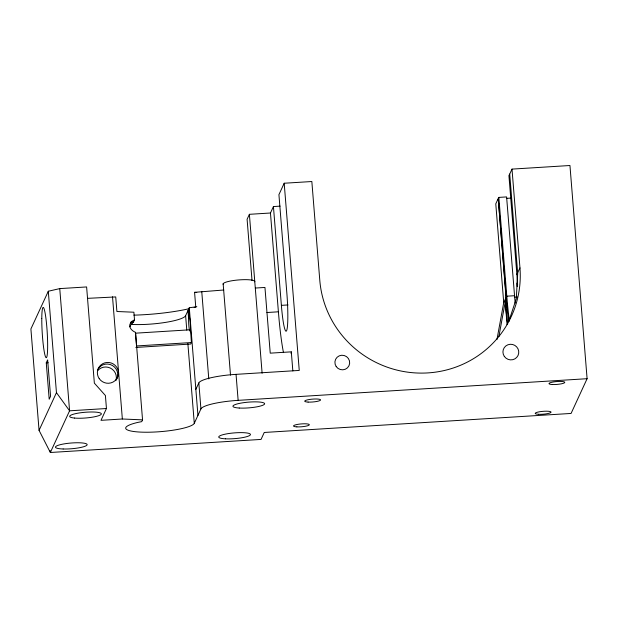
<?xml version="1.0" encoding="UTF-8"?>
<svg xmlns="http://www.w3.org/2000/svg" width="618" height="618" viewBox="0 0 618 618"><rect width="100%" height="100%" fill="white"/><g stroke="black" fill="none" stroke-linecap="round" stroke-linejoin="round"><path stroke-width="0.93" d="M189.456 330.329A7.957 0.788 86.5 0 1 188.567 319.297L188.614 317.752A7.957 0.788 86.5 0 1 189.301 316.261L189.541 317.196A7.957 0.788 86.5 0 1 190.429 328.228L191.418 342.55L136.516 345.956L135.504 332.36C132.8 331.209 130.159 329.077 129.641 326.034C129.595 323.183 132.005 321.028 134.531 320.17L133.89 312.221L116.902 311.495L115.728 296.934L87.818 298.332M515.188 303.083A58.339 5.801 86.5 0 1 514.547 295.713L506.598 196.918L498.85 197.397L498.27 198.88L506.219 297.675L505.81 307.385L506.451 314.16A66.296 6.589 86.5 0 0 507.571 323.484M507.061 324.574L505.694 307.633L506.196 298.285L506.799 296.192L498.85 197.397M517.266 286.628L517.668 272.862L509.719 174.067L512.005 169.108L569.95 165.508L587.1 378.703L571.078 413.442L264.249 432.469L261.043 439.421L50.352 452.492L39.058 430.36L30.9 328.961L48.297 291.248L59.753 288.606L86.613 286.945L94.353 383.137L105.408 395.52L106.451 408.521L100.989 420.333L122.349 418.996L142.549 419.861L135.504 332.36M291.148 353.627L291.302 351.851L270.236 353.156L264.952 287.447L255.373 288.042M496.934 339.606L503.724 302.65L506.011 297.691L498.27 198.88M498.873 336.532L506.011 297.691M190.128 331.565L190.39 329.773L135.481 333.179M130.043 326.822L130.862 324.736L133.689 321.847L133.712 321.159L131.788 321.275M506.173 298.085L506.799 296.192L514.547 295.713M508.83 321.283L516.316 298.649L517.629 273.504L516.872 274.361A58.339 5.801 86.5 0 1 517.614 284.79M506.219 297.675L506.799 296.192A58.339 5.801 86.5 0 0 509.41 320.812M46.265 362.836L47.632 359.861L50.56 396.262L49.193 399.236L46.265 362.836L48.165 362.72M39.058 430.36L56.454 392.646L48.297 291.248M186.783 330.097L185.624 315.682L189.286 307.741L195.744 306.883L194.577 292.322L223.77 290.004M142.549 419.861L141.723 421.646L137.938 422.38A34.477 6.226 -4.6 0 0 144.195 432.214A34.477 6.226 -4.6 0 0 194.284 423.315L200.92 408.923L198.834 382.928A34.477 6.226 -4.6 0 1 236.045 374.353L299.251 370.429L284.195 183.237L311.843 181.522L319.792 280.317A100.773 98.61 24.8 0 0 427.826 372.909A100.773 98.61 24.8 0 0 519.954 267.903L512.005 169.108M280.108 206.142L273.434 206.559L270.46 213.009L249.386 214.315L247.1 219.282L252.028 280.58M191.418 342.55L190.73 344.041L135.829 347.447M284.195 183.237L278.927 194.647L286.876 293.45A31.819 3.16 86.5 0 1 286.636 330.599A31.819 3.16 86.5 0 1 281.383 305.354L273.434 206.559M195.852 389.379L198.834 382.928M498.062 198.888L495.775 203.855L503.724 302.65M519.954 267.903L516.872 274.361L508.923 175.566L509.719 174.067M505.694 307.633L506.915 306.08M517.027 283.067L517.444 286.582M516.872 274.361L517.614 273.28M130.8 322.055L133.689 321.847L133.55 320.101M506.76 198.355L511.04 198.084M281.383 305.354L288.058 304.944M266.914 312.523L278.401 311.804A66.296 6.589 86.5 0 0 283.469 352.6M514.709 297.15L517.281 296.988M106.451 408.521L69.579 410.808L56.454 392.646M200.92 408.923A34.477 6.226 -4.6 0 1 238.139 400.348L587.1 378.703M130.56 322.897L132.476 322.781M194.577 292.322L196.771 292.515M134.4 319.668L134.531 320.17M506.196 298.285L507.656 314.083A66.296 6.589 86.5 0 0 508.544 321.615M291.302 351.851L292.839 370.908M270.46 213.009L278.401 311.804M249.386 214.315L262.109 373.202M236.045 374.353L238.139 400.348M223.152 283.778L230.506 375.165M201.738 291.372L208.784 378.911M189.286 307.741L197.945 415.373M188.791 308.815L189.432 316.764M187.965 310.607L188.598 318.44M187.864 343.546L194.284 423.315M112.515 296.794L122.349 418.996M59.753 288.606L69.579 410.808L50.352 452.492L50.197 450.561M196.825 306.706A60.997 11.008 -4.6 0 1 194.152 307.455M189.324 308.66A60.997 11.008 -4.6 0 1 133.89 315.149M223.337 284.512A15.914 2.874 -4.6 0 1 238.254 279.969A15.914 2.874 -4.6 0 1 254.755 281.816M185.624 315.682A34.477 6.226 -4.6 0 1 131.688 324.45M97.636 369.819A10.606 10.382 24.8 0 1 112.538 365.562A10.606 10.382 24.8 0 1 115.782 380.642M97.76 370.537A10.606 10.382 24.8 0 1 116.199 379.491M99.212 378.625A10.606 10.382 24.8 0 0 117.459 377.49A10.606 10.382 24.8 0 0 107.076 362.457A10.606 10.382 24.8 0 0 99.212 378.625M41.785 318.448A25.191 2.503 86.5 0 0 46.087 357.652A25.191 2.503 86.5 0 0 46.311 321.63A25.191 2.503 86.5 0 0 41.785 318.448M63.152 448.992A15.914 2.874 -4.6 0 0 87.161 444.697A15.914 2.874 -4.6 0 0 63.6 443.971A15.914 2.874 -4.6 0 0 63.152 448.992M74.616 418.062A15.914 2.874 -4.6 0 0 100.935 414.585A15.914 2.874 -4.6 0 0 80.95 412.716A15.914 2.874 -4.6 0 0 74.616 418.062M225.5 438.826A15.914 2.874 -4.6 0 0 250.398 434.778A15.914 2.874 -4.6 0 0 227.88 433.666A15.914 2.874 -4.6 0 0 225.5 438.826M239.228 408.035A15.914 2.874 -4.6 0 0 264.527 404.118A15.914 2.874 -4.6 0 0 242.604 402.82A15.914 2.874 -4.6 0 0 239.228 408.035M336.2 366.574A7.424 7.269 24.8 0 0 348.969 365.779A7.424 7.269 24.8 0 0 341.708 355.257A7.424 7.269 24.8 0 0 336.2 366.574M504.319 356.401A7.957 7.787 24.8 0 0 518 355.559A7.957 7.787 24.8 0 0 510.221 344.28A7.957 7.787 24.8 0 0 504.319 356.401M308.096 402.086A7.957 1.437 -4.6 0 0 320.541 400.062A7.957 1.437 -4.6 0 0 309.286 399.506A7.957 1.437 -4.6 0 0 308.096 402.086M296.887 426.876A7.957 1.437 -4.6 0 0 309.34 424.852A7.957 1.437 -4.6 0 0 298.077 424.303A7.957 1.437 -4.6 0 0 296.887 426.876M552.337 384.52A7.957 1.437 -4.6 0 0 564.782 382.496A7.957 1.437 -4.6 0 0 553.527 381.947A7.957 1.437 -4.6 0 0 552.337 384.52M538.602 414.299A7.957 1.437 -4.6 0 0 551.047 412.276A7.957 1.437 -4.6 0 0 539.792 411.719A7.957 1.437 -4.6 0 0 538.602 414.299"/></g></svg>
